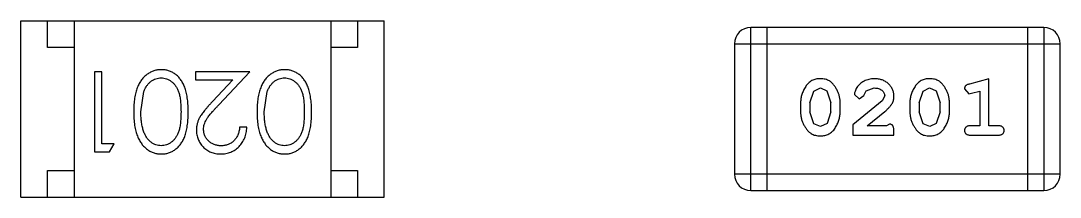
# Model space of a CAD drawing. Header units: inches. Extents: x -13 to 240, y -18 to 126.
# Drawn here: x 179.137 to 181.081, y 37.101 to 37.431 of the extents above; entities that cross this region are included whole.
import ezdxf

# ---------------------------------------------------------------- set-up
doc = ezdxf.new("R2010")
doc.units = ezdxf.units.IN
doc.header["$LTSCALE"] = 1.21
doc.header["$MEASUREMENT"] = 0
doc.layers.get('0').update_dxf_attribs({"linetype": 'CONTINUOUS'})

msp = doc.modelspace()

# ---------------------------------------------------------------- linework, layer by layer
at = {"color": 7, "linetype": 'Continuous'}
for p, q in [((179.1366, 37.1014), (179.1366, 37.4314)), ((179.1366, 37.4314), (179.8166, 37.4314)), ((179.1866, 37.3814), (179.1866, 37.4314)), ((179.2366, 37.4314), (179.2366, 37.1014)), ((179.7166, 37.4314), (179.7166, 37.1014)), ((179.7666, 37.4314), (179.7666, 37.3814)), ((179.8166, 37.1014), (179.8166, 37.4314)), ((180.5023, 37.114), (180.5023, 37.4188)), ((181.0509, 37.4188), (180.5023, 37.4188)), ((180.5328, 37.114), (180.5328, 37.4188)), ((181.0204, 37.4188), (181.0204, 37.114)), ((181.0509, 37.4188), (181.0509, 37.114)), ((179.2366, 37.3814), (179.1866, 37.3814)), ((179.7666, 37.3814), (179.7166, 37.3814)), ((180.4718, 37.3884), (180.4718, 37.1445)), ((180.4718, 37.3884), (181.0814, 37.3884)), ((181.0814, 37.1445), (181.0814, 37.3884)), ((179.2748, 37.3362), (179.2748, 37.1862)), ((179.2883, 37.3362), (179.2748, 37.3362)), ((179.2883, 37.2015), (179.2883, 37.3362)), ((179.4633, 37.3362), (179.4633, 37.3208)), ((179.5652, 37.3362), (179.4633, 37.3362)), ((179.4633, 37.3208), (179.5331, 37.3208)), ((179.5331, 37.3208), (179.4956, 37.2807)), ((179.507, 37.2741), (179.5652, 37.3362)), ((180.9481, 37.3231), (180.9115, 37.3132)), ((180.9481, 37.235), (180.9481, 37.3231)), ((180.6202, 37.3), (180.6326, 37.3058)), ((180.6326, 37.3058), (180.6447, 37.3005)), ((180.6447, 37.3005), (180.6523, 37.2782)), ((180.7186, 37.3004), (180.7335, 37.3058)), ((180.8248, 37.3), (180.8371, 37.3058)), ((180.8371, 37.3058), (180.8493, 37.3005)), ((180.8493, 37.3005), (180.8568, 37.2782)), ((180.9024, 37.304), (180.9103, 37.2948)), ((179.3614, 37.2612), (179.367, 37.2989)), ((179.5921, 37.2612), (179.5978, 37.2989)), ((180.613, 37.2782), (180.6202, 37.3)), ((180.7482, 37.2815), (180.6932, 37.2366)), ((180.6964, 37.2938), (180.7052, 37.2853)), ((180.7052, 37.2853), (180.7137, 37.2919)), ((180.7137, 37.2919), (180.7186, 37.3004)), ((180.753, 37.2912), (180.7482, 37.2815)), ((180.8175, 37.2782), (180.8248, 37.3)), ((180.9103, 37.2948), (180.9157, 37.2958)), ((180.9157, 37.2958), (180.9308, 37.2999)), ((180.9308, 37.2999), (180.9308, 37.235)), ((180.5957, 37.2785), (180.5957, 37.2607)), ((180.613, 37.2782), (180.613, 37.261)), ((180.6523, 37.261), (180.6523, 37.2782)), ((180.6696, 37.2607), (180.6696, 37.2785)), ((180.72, 37.235), (180.7535, 37.262)), ((180.8002, 37.2785), (180.8002, 37.2607)), ((180.8175, 37.2782), (180.8175, 37.261)), ((180.8568, 37.261), (180.8568, 37.2782)), ((180.8741, 37.2607), (180.8741, 37.2785)), ((180.6206, 37.2387), (180.613, 37.261)), ((180.6523, 37.261), (180.6451, 37.2392)), ((180.8251, 37.2387), (180.8175, 37.261)), ((180.8568, 37.261), (180.8496, 37.2392)), ((179.5594, 37.2323), (179.546, 37.2323)), ((180.6328, 37.2334), (180.6206, 37.2387)), ((180.6451, 37.2392), (180.6328, 37.2334)), ((180.6932, 37.2366), (180.6932, 37.2177)), ((180.7561, 37.235), (180.72, 37.235)), ((180.7617, 37.2381), (180.7561, 37.235)), ((180.7703, 37.2177), (180.7703, 37.2255)), ((180.8373, 37.2334), (180.8251, 37.2387)), ((180.8496, 37.2392), (180.8373, 37.2334)), ((180.9308, 37.235), (180.9135, 37.235)), ((180.9654, 37.235), (180.9481, 37.235)), ((180.6932, 37.2177), (180.7703, 37.2177)), ((180.9135, 37.2177), (180.9654, 37.2177)), ((179.2748, 37.1862), (179.3026, 37.1862)), ((179.3114, 37.2015), (179.2883, 37.2015)), ((179.3026, 37.1862), (179.3114, 37.2015)), ((179.1866, 37.1014), (179.1866, 37.1514)), ((179.1866, 37.1514), (179.2366, 37.1514)), ((179.7166, 37.1514), (179.7666, 37.1514)), ((179.7666, 37.1514), (179.7666, 37.1014)), ((181.0814, 37.1445), (180.4718, 37.1445)), ((180.5023, 37.114), (181.0509, 37.114)), ((179.1366, 37.1014), (179.8166, 37.1014))]:
    msp.add_line(p, q, dxfattribs=at)
for centre, start, end in [((180.5023, 37.3884), 90, 180), ((181.0509, 37.3884), 0, 90), ((180.5023, 37.1445), 180, 270), ((181.0509, 37.1445), 270, 0)]:
    msp.add_arc(centre, 0.0305, start, end, dxfattribs=at)
for points, knots in [([(179.3997, 37.34), (179.3985, 37.34), (179.3961, 37.34), (179.3926, 37.3395), (179.3892, 37.3389), (179.3858, 37.3379), (179.3826, 37.3367), (179.3794, 37.3353), (179.3763, 37.3335), (179.3733, 37.3315), (179.3704, 37.3293), (179.3676, 37.3267), (179.365, 37.324), (179.3626, 37.3209), (179.3604, 37.3176), (179.3583, 37.3141), (179.3564, 37.3103), (179.3546, 37.3062), (179.353, 37.3018), (179.3517, 37.2971), (179.3505, 37.292), (179.3495, 37.2865), (179.3488, 37.2807), (179.3483, 37.2745), (179.348, 37.268), (179.3479, 37.2635), (179.3479, 37.2612)], [0, 0, 0, 0, 0.033824, 0.067298, 0.10028, 0.133019, 0.165736, 0.198792, 0.232372, 0.266409, 0.301016, 0.336196, 0.371972, 0.408574, 0.446394, 0.485225, 0.525372, 0.567224, 0.611081, 0.65775, 0.70702, 0.759235, 0.814484, 0.873227, 0.934937, 1, 1, 1, 1]), ([(179.4498, 37.2612), (179.4498, 37.2636), (179.4498, 37.2682), (179.4495, 37.275), (179.449, 37.2814), (179.4483, 37.2873), (179.4474, 37.2928), (179.4463, 37.298), (179.445, 37.3027), (179.4435, 37.307), (179.4418, 37.311), (179.4399, 37.3148), (179.4379, 37.3182), (179.4357, 37.3214), (179.4334, 37.3244), (179.431, 37.3271), (179.4283, 37.3296), (179.4255, 37.3318), (179.4226, 37.3337), (179.4196, 37.3354), (179.4165, 37.3368), (179.4133, 37.338), (179.41, 37.3389), (179.4067, 37.3395), (179.4032, 37.34), (179.4009, 37.34), (179.3997, 37.34)], [0, 0, 0, 0, 0.068113, 0.132564, 0.193427, 0.250218, 0.303569, 0.353576, 0.400235, 0.443586, 0.484619, 0.524292, 0.56238, 0.599049, 0.63494, 0.669782, 0.704009, 0.737842, 0.771098, 0.803896, 0.836415, 0.868639, 0.900715, 0.933378, 0.966213, 1, 1, 1, 1]), ([(179.6305, 37.34), (179.6293, 37.34), (179.6269, 37.34), (179.6234, 37.3395), (179.6199, 37.3389), (179.6166, 37.3379), (179.6133, 37.3367), (179.6101, 37.3353), (179.607, 37.3335), (179.604, 37.3315), (179.6011, 37.3293), (179.5984, 37.3267), (179.5958, 37.324), (179.5934, 37.3209), (179.5911, 37.3176), (179.5891, 37.3141), (179.5871, 37.3103), (179.5854, 37.3062), (179.5838, 37.3018), (179.5824, 37.2971), (179.5813, 37.292), (179.5803, 37.2865), (179.5796, 37.2807), (179.579, 37.2745), (179.5788, 37.268), (179.5787, 37.2635), (179.5787, 37.2612)], [0, 0, 0, 0, 0.033824, 0.067298, 0.10028, 0.133019, 0.165736, 0.198792, 0.232372, 0.266409, 0.301016, 0.336196, 0.371972, 0.408574, 0.446394, 0.485225, 0.525372, 0.567224, 0.611081, 0.65775, 0.70702, 0.759235, 0.814484, 0.873227, 0.934937, 1, 1, 1, 1]), ([(179.6806, 37.2612), (179.6806, 37.2636), (179.6806, 37.2682), (179.6803, 37.275), (179.6798, 37.2814), (179.679, 37.2873), (179.6781, 37.2928), (179.6771, 37.298), (179.6758, 37.3027), (179.6742, 37.307), (179.6725, 37.311), (179.6707, 37.3148), (179.6687, 37.3182), (179.6665, 37.3214), (179.6642, 37.3244), (179.6617, 37.3271), (179.6591, 37.3296), (179.6563, 37.3318), (179.6534, 37.3337), (179.6503, 37.3354), (179.6473, 37.3368), (179.644, 37.338), (179.6408, 37.3389), (179.6374, 37.3395), (179.634, 37.34), (179.6316, 37.34), (179.6305, 37.34)], [0, 0, 0, 0, 0.068113, 0.132564, 0.193427, 0.250218, 0.303569, 0.353576, 0.400235, 0.443586, 0.484619, 0.524292, 0.56238, 0.599049, 0.63494, 0.669782, 0.704009, 0.737842, 0.771098, 0.803896, 0.836415, 0.868639, 0.900715, 0.933378, 0.966213, 1, 1, 1, 1]), ([(179.367, 37.2989), (179.3674, 37.2999), (179.3682, 37.302), (179.3695, 37.3049), (179.371, 37.3076), (179.3726, 37.3101), (179.3743, 37.3125), (179.3762, 37.3146), (179.3782, 37.3165), (179.381, 37.3188), (179.3847, 37.3211), (179.3894, 37.3231), (179.3943, 37.3244), (179.3976, 37.3246), (179.3992, 37.3246)], [0, 0, 0, 0, 0.075949, 0.148549, 0.218996, 0.286119, 0.351826, 0.416074, 0.478265, 0.540325, 0.660405, 0.774606, 0.887187, 1, 1, 1, 1]), ([(179.3992, 37.3246), (179.4009, 37.3245), (179.4042, 37.3244), (179.4091, 37.3231), (179.4138, 37.321), (179.4176, 37.3186), (179.4204, 37.3163), (179.4225, 37.3144), (179.4244, 37.3122), (179.4261, 37.3099), (179.4278, 37.3074), (179.4292, 37.3047), (179.4306, 37.3018), (179.4318, 37.2987), (179.4329, 37.2953), (179.4339, 37.2915), (179.4346, 37.2874), (179.4353, 37.2829), (179.4357, 37.278), (179.4361, 37.2727), (179.4364, 37.2671), (179.4364, 37.2632), (179.4364, 37.2612)], [0, 0, 0, 0, 0.060034, 0.120278, 0.182348, 0.247919, 0.281641, 0.315701, 0.350322, 0.385703, 0.421819, 0.459196, 0.497866, 0.538301, 0.58121, 0.628183, 0.679403, 0.734699, 0.794074, 0.858416, 0.927049, 1, 1, 1, 1]), ([(179.5978, 37.2989), (179.5982, 37.2999), (179.599, 37.302), (179.6003, 37.3049), (179.6018, 37.3076), (179.6034, 37.3101), (179.6051, 37.3125), (179.607, 37.3146), (179.609, 37.3165), (179.6118, 37.3188), (179.6155, 37.3211), (179.6202, 37.3231), (179.625, 37.3244), (179.6283, 37.3246), (179.63, 37.3246)], [0, 0, 0, 0, 0.075949, 0.148549, 0.218996, 0.286119, 0.351826, 0.416074, 0.478265, 0.540325, 0.660405, 0.774606, 0.887187, 1, 1, 1, 1]), ([(179.63, 37.3246), (179.6317, 37.3245), (179.635, 37.3244), (179.6398, 37.3231), (179.6446, 37.321), (179.6483, 37.3186), (179.6512, 37.3163), (179.6532, 37.3144), (179.6551, 37.3122), (179.6569, 37.3099), (179.6585, 37.3074), (179.66, 37.3047), (179.6614, 37.3018), (179.6626, 37.2987), (179.6637, 37.2953), (179.6646, 37.2915), (179.6654, 37.2874), (179.6661, 37.2829), (179.6665, 37.278), (179.6669, 37.2727), (179.6671, 37.2671), (179.6671, 37.2632), (179.6671, 37.2612)], [0, 0, 0, 0, 0.060034, 0.120278, 0.182348, 0.247919, 0.281641, 0.315701, 0.350322, 0.385703, 0.421819, 0.459196, 0.497866, 0.538301, 0.58121, 0.628183, 0.679403, 0.734699, 0.794074, 0.858416, 0.927049, 1, 1, 1, 1]), ([(180.6325, 37.3231), (180.631, 37.323), (180.6282, 37.323), (180.6242, 37.3223), (180.6203, 37.3211), (180.6167, 37.3196), (180.6134, 37.3175), (180.6104, 37.315), (180.6076, 37.312), (180.6051, 37.3086), (180.6029, 37.305), (180.601, 37.3013), (180.5994, 37.2976), (180.598, 37.2939), (180.597, 37.2901), (180.5962, 37.2862), (180.5958, 37.2824), (180.5957, 37.2798), (180.5957, 37.2785)], [0, 0, 0, 0, 0.06692, 0.130834, 0.19258, 0.252759, 0.312631, 0.373411, 0.436359, 0.501894, 0.568244, 0.632472, 0.69556, 0.757163, 0.818592, 0.878885, 0.939235, 1, 1, 1, 1]), ([(180.6696, 37.2785), (180.6696, 37.2795), (180.6696, 37.2817), (180.6693, 37.2849), (180.6687, 37.288), (180.6681, 37.2911), (180.6671, 37.2942), (180.666, 37.2972), (180.6647, 37.3001), (180.6632, 37.303), (180.6616, 37.3057), (180.66, 37.3083), (180.6583, 37.3106), (180.6567, 37.3127), (180.655, 37.3146), (180.6533, 37.3162), (180.6515, 37.3177), (180.6492, 37.3192), (180.646, 37.3208), (180.6418, 37.3221), (180.6373, 37.3229), (180.6341, 37.323), (180.6325, 37.3231)], [0, 0, 0, 0, 0.049855, 0.099516, 0.148482, 0.19758, 0.246804, 0.296268, 0.346517, 0.397047, 0.446826, 0.49336, 0.537801, 0.579207, 0.617974, 0.654833, 0.689171, 0.722088, 0.786392, 0.853518, 0.924186, 1, 1, 1, 1]), ([(180.7336, 37.3231), (180.7319, 37.323), (180.7286, 37.3229), (180.7236, 37.322), (180.7189, 37.3206), (180.7144, 37.3186), (180.7103, 37.3162), (180.7066, 37.3133), (180.7035, 37.3101), (180.7009, 37.3065), (180.699, 37.3029), (180.6975, 37.2996), (180.6966, 37.2966), (180.6964, 37.2947), (180.6964, 37.2938)], [0, 0, 0, 0, 0.098286, 0.193983, 0.289056, 0.384352, 0.477435, 0.566197, 0.652355, 0.737986, 0.818188, 0.887401, 0.94802, 1, 1, 1, 1]), ([(180.7703, 37.2903), (180.7703, 37.2914), (180.7702, 37.2936), (180.7697, 37.2969), (180.7689, 37.3), (180.7678, 37.3029), (180.7663, 37.3058), (180.7645, 37.3085), (180.7624, 37.3111), (180.76, 37.3135), (180.7574, 37.3158), (180.7545, 37.3177), (180.7515, 37.3194), (180.7483, 37.3208), (180.7449, 37.3218), (180.7413, 37.3226), (180.7375, 37.323), (180.7349, 37.3231), (180.7336, 37.3231)], [0, 0, 0, 0, 0.060981, 0.120256, 0.178148, 0.236115, 0.293993, 0.352864, 0.413358, 0.476056, 0.539296, 0.602396, 0.665116, 0.728325, 0.792919, 0.859317, 0.928302, 1, 1, 1, 1]), ([(180.837, 37.3231), (180.8356, 37.323), (180.8327, 37.323), (180.8287, 37.3223), (180.8248, 37.3211), (180.8212, 37.3196), (180.818, 37.3175), (180.8149, 37.315), (180.8121, 37.312), (180.8097, 37.3086), (180.8075, 37.305), (180.8055, 37.3013), (180.8039, 37.2976), (180.8025, 37.2939), (180.8015, 37.2901), (180.8007, 37.2862), (180.8003, 37.2824), (180.8002, 37.2798), (180.8002, 37.2785)], [0, 0, 0, 0, 0.06692, 0.130834, 0.19258, 0.252759, 0.312631, 0.373411, 0.436359, 0.501894, 0.568244, 0.632472, 0.69556, 0.757163, 0.818592, 0.878885, 0.939235, 1, 1, 1, 1]), ([(180.8741, 37.2785), (180.8741, 37.2795), (180.8741, 37.2817), (180.8738, 37.2849), (180.8732, 37.288), (180.8726, 37.2911), (180.8717, 37.2942), (180.8705, 37.2972), (180.8692, 37.3001), (180.8677, 37.303), (180.8661, 37.3057), (180.8645, 37.3083), (180.8629, 37.3106), (180.8612, 37.3127), (180.8595, 37.3146), (180.8578, 37.3162), (180.856, 37.3177), (180.8537, 37.3192), (180.8505, 37.3208), (180.8463, 37.3221), (180.8418, 37.3229), (180.8386, 37.323), (180.837, 37.3231)], [0, 0, 0, 0, 0.049855, 0.099516, 0.148482, 0.19758, 0.246804, 0.296268, 0.346517, 0.397047, 0.446826, 0.49336, 0.537801, 0.579207, 0.617974, 0.654833, 0.689171, 0.722088, 0.786392, 0.853518, 0.924186, 1, 1, 1, 1]), ([(180.7335, 37.3058), (180.7349, 37.3057), (180.7376, 37.3056), (180.7414, 37.3048), (180.7448, 37.3034), (180.7477, 37.3015), (180.75, 37.2992), (180.7518, 37.2968), (180.7528, 37.2941), (180.7529, 37.2922), (180.753, 37.2912)], [0, 0, 0, 0, 0.156344, 0.299348, 0.4327, 0.561, 0.682299, 0.791883, 0.89611, 1, 1, 1, 1]), ([(180.9115, 37.3132), (180.9106, 37.3129), (180.9091, 37.3125), (180.907, 37.3116), (180.9054, 37.3107), (180.9042, 37.3097), (180.9034, 37.3085), (180.9028, 37.3072), (180.9025, 37.3057), (180.9025, 37.3046), (180.9024, 37.304)], [0, 0, 0, 0, 0.187321, 0.344927, 0.475328, 0.579604, 0.674244, 0.773631, 0.882025, 1, 1, 1, 1]), ([(180.7535, 37.262), (180.7544, 37.2628), (180.7561, 37.2643), (180.7585, 37.2665), (180.7606, 37.2686), (180.7625, 37.2706), (180.7641, 37.2725), (180.7654, 37.2742), (180.7666, 37.2759), (180.7677, 37.2779), (180.7687, 37.2805), (180.7697, 37.2837), (180.7702, 37.2869), (180.7703, 37.2892), (180.7703, 37.2903)], [0, 0, 0, 0, 0.103002, 0.197728, 0.285279, 0.365235, 0.437224, 0.502446, 0.560545, 0.611446, 0.707576, 0.80349, 0.900532, 1, 1, 1, 1]), ([(179.4956, 37.2807), (179.4941, 37.2792), (179.4914, 37.2762), (179.4874, 37.2719), (179.4839, 37.2677), (179.4807, 37.2639), (179.4778, 37.2602), (179.4753, 37.2568), (179.4732, 37.2537), (179.4709, 37.2499), (179.4686, 37.2451), (179.4667, 37.2392), (179.4654, 37.2331), (179.4653, 37.229), (179.4652, 37.2269)], [0, 0, 0, 0, 0.09953, 0.192079, 0.277712, 0.357454, 0.429648, 0.495771, 0.555538, 0.608657, 0.707578, 0.804328, 0.901298, 1, 1, 1, 1]), ([(179.4787, 37.2281), (179.4787, 37.2297), (179.4789, 37.233), (179.4799, 37.2378), (179.4816, 37.2424), (179.4836, 37.2462), (179.4856, 37.2493), (179.4875, 37.252), (179.4899, 37.255), (179.4925, 37.2582), (179.4956, 37.2618), (179.4991, 37.2656), (179.5029, 37.2698), (179.5056, 37.2726), (179.507, 37.2741)], [0, 0, 0, 0, 0.088014, 0.174976, 0.2638, 0.355443, 0.406413, 0.465519, 0.533076, 0.609353, 0.693899, 0.787171, 0.889197, 1, 1, 1, 1]), ([(179.3479, 37.2612), (179.3479, 37.2589), (179.348, 37.2544), (179.3483, 37.2479), (179.3488, 37.2417), (179.3496, 37.2358), (179.3505, 37.2303), (179.3517, 37.2252), (179.3531, 37.2205), (179.3547, 37.216), (179.3565, 37.212), (179.3584, 37.2081), (179.3605, 37.2046), (179.3628, 37.2013), (179.3652, 37.1982), (179.3678, 37.1955), (179.3705, 37.1929), (179.3734, 37.1907), (179.3763, 37.1887), (179.3794, 37.187), (179.3826, 37.1855), (179.3859, 37.1844), (179.3892, 37.1834), (179.3926, 37.1828), (179.3961, 37.1824), (179.3985, 37.1823), (179.3997, 37.1823)], [0, 0, 0, 0, 0.065278, 0.127205, 0.186168, 0.241675, 0.294115, 0.343609, 0.390387, 0.434463, 0.476646, 0.517002, 0.555936, 0.593716, 0.630057, 0.665601, 0.700745, 0.734917, 0.768681, 0.802087, 0.834849, 0.867433, 0.900138, 0.932806, 0.966212, 1, 1, 1, 1]), ([(179.3992, 37.1977), (179.3976, 37.1978), (179.3943, 37.198), (179.3895, 37.1992), (179.3848, 37.2013), (179.381, 37.2037), (179.3782, 37.206), (179.3761, 37.208), (179.3742, 37.2102), (179.3724, 37.2127), (179.3707, 37.2154), (179.3691, 37.2183), (179.3677, 37.2215), (179.3664, 37.2249), (179.3652, 37.2286), (179.3641, 37.2325), (179.3633, 37.2367), (179.3626, 37.2411), (179.3621, 37.2458), (179.3616, 37.2507), (179.3614, 37.2558), (179.3614, 37.2594), (179.3614, 37.2612)], [0, 0, 0, 0, 0.059689, 0.119507, 0.181075, 0.246162, 0.279894, 0.314468, 0.350403, 0.387474, 0.426147, 0.466624, 0.508745, 0.553328, 0.600058, 0.649177, 0.700552, 0.754894, 0.811825, 0.871514, 0.934319, 1, 1, 1, 1]), ([(179.4364, 37.2612), (179.4364, 37.2592), (179.4364, 37.2552), (179.4361, 37.2496), (179.4358, 37.2443), (179.4352, 37.2394), (179.4346, 37.2349), (179.4338, 37.2307), (179.4329, 37.227), (179.4318, 37.2236), (179.4306, 37.2205), (179.4292, 37.2175), (179.4277, 37.2148), (179.4261, 37.2123), (179.4243, 37.21), (179.4224, 37.2079), (179.4204, 37.2059), (179.4176, 37.2037), (179.4138, 37.2013), (179.4091, 37.1992), (179.4042, 37.198), (179.4009, 37.1978), (179.3992, 37.1977)], [0, 0, 0, 0, 0.073302, 0.142286, 0.206253, 0.266017, 0.321612, 0.372532, 0.419497, 0.462398, 0.502825, 0.541489, 0.579034, 0.615143, 0.650298, 0.684912, 0.718701, 0.752189, 0.817245, 0.879117, 0.939613, 1, 1, 1, 1]), ([(179.3997, 37.1823), (179.4009, 37.1823), (179.4032, 37.1824), (179.4067, 37.1828), (179.41, 37.1834), (179.4133, 37.1844), (179.4165, 37.1855), (179.4196, 37.187), (179.4227, 37.1887), (179.4256, 37.1907), (179.4284, 37.1929), (179.4311, 37.1953), (179.4336, 37.1981), (179.4359, 37.201), (179.438, 37.2042), (179.4401, 37.2077), (179.4419, 37.2114), (179.4436, 37.2153), (179.445, 37.2196), (179.4463, 37.2243), (179.4474, 37.2295), (179.4483, 37.235), (179.449, 37.241), (179.4495, 37.2473), (179.4498, 37.2541), (179.4498, 37.2588), (179.4498, 37.2612)], [0, 0, 0, 0, 0.033742, 0.066533, 0.099153, 0.13154, 0.164087, 0.196563, 0.229707, 0.263315, 0.297504, 0.331686, 0.366482, 0.4021, 0.438958, 0.476748, 0.515985, 0.556589, 0.599519, 0.645765, 0.695487, 0.748721, 0.805687, 0.866754, 0.931405, 1, 1, 1, 1]), ([(179.5787, 37.2612), (179.5787, 37.2589), (179.5788, 37.2544), (179.579, 37.2479), (179.5796, 37.2417), (179.5803, 37.2358), (179.5813, 37.2303), (179.5824, 37.2252), (179.5839, 37.2205), (179.5854, 37.216), (179.5873, 37.212), (179.5892, 37.2081), (179.5913, 37.2046), (179.5935, 37.2013), (179.596, 37.1982), (179.5985, 37.1955), (179.6012, 37.1929), (179.6041, 37.1907), (179.6071, 37.1887), (179.6102, 37.187), (179.6134, 37.1855), (179.6166, 37.1844), (179.62, 37.1834), (179.6234, 37.1828), (179.6269, 37.1824), (179.6293, 37.1823), (179.6305, 37.1823)], [0, 0, 0, 0, 0.065278, 0.127205, 0.186168, 0.241675, 0.294115, 0.343609, 0.390387, 0.434463, 0.476646, 0.517002, 0.555936, 0.593716, 0.630057, 0.665601, 0.700745, 0.734917, 0.768681, 0.802087, 0.834849, 0.867433, 0.900138, 0.932806, 0.966212, 1, 1, 1, 1]), ([(179.63, 37.1977), (179.6284, 37.1978), (179.6251, 37.198), (179.6202, 37.1992), (179.6156, 37.2013), (179.6118, 37.2037), (179.6089, 37.206), (179.6069, 37.208), (179.6049, 37.2102), (179.6031, 37.2127), (179.6015, 37.2154), (179.5999, 37.2183), (179.5985, 37.2215), (179.5971, 37.2249), (179.596, 37.2286), (179.5949, 37.2325), (179.5941, 37.2367), (179.5933, 37.2411), (179.5928, 37.2458), (179.5924, 37.2507), (179.5922, 37.2558), (179.5922, 37.2594), (179.5921, 37.2612)], [0, 0, 0, 0, 0.059689, 0.119507, 0.181075, 0.246162, 0.279894, 0.314468, 0.350403, 0.387474, 0.426147, 0.466624, 0.508745, 0.553328, 0.600058, 0.649177, 0.700552, 0.754894, 0.811825, 0.871514, 0.934319, 1, 1, 1, 1]), ([(179.6671, 37.2612), (179.6671, 37.2592), (179.6671, 37.2552), (179.6669, 37.2496), (179.6665, 37.2443), (179.666, 37.2394), (179.6654, 37.2349), (179.6646, 37.2307), (179.6637, 37.227), (179.6626, 37.2236), (179.6613, 37.2205), (179.66, 37.2175), (179.6585, 37.2148), (179.6568, 37.2123), (179.6551, 37.21), (179.6532, 37.2079), (179.6512, 37.2059), (179.6483, 37.2037), (179.6446, 37.2013), (179.6399, 37.1992), (179.635, 37.198), (179.6317, 37.1978), (179.63, 37.1977)], [0, 0, 0, 0, 0.073302, 0.142286, 0.206253, 0.266017, 0.321612, 0.372532, 0.419497, 0.462398, 0.502825, 0.541489, 0.579034, 0.615143, 0.650298, 0.684912, 0.718701, 0.752189, 0.817245, 0.879117, 0.939613, 1, 1, 1, 1]), ([(179.6305, 37.1823), (179.6316, 37.1823), (179.634, 37.1824), (179.6374, 37.1828), (179.6408, 37.1834), (179.6441, 37.1844), (179.6473, 37.1855), (179.6504, 37.187), (179.6534, 37.1887), (179.6564, 37.1907), (179.6592, 37.1929), (179.6619, 37.1953), (179.6643, 37.1981), (179.6667, 37.201), (179.6688, 37.2042), (179.6708, 37.2077), (179.6727, 37.2114), (179.6743, 37.2153), (179.6758, 37.2196), (179.6771, 37.2243), (179.6782, 37.2295), (179.6791, 37.235), (179.6798, 37.241), (179.6803, 37.2473), (179.6806, 37.2541), (179.6806, 37.2588), (179.6806, 37.2612)], [0, 0, 0, 0, 0.033742, 0.066533, 0.099153, 0.13154, 0.164087, 0.196563, 0.229707, 0.263315, 0.297504, 0.331686, 0.366482, 0.4021, 0.438958, 0.476748, 0.515985, 0.556589, 0.599519, 0.645765, 0.695487, 0.748721, 0.805687, 0.866754, 0.931405, 1, 1, 1, 1]), ([(180.5957, 37.2607), (180.5957, 37.2596), (180.5957, 37.2575), (180.596, 37.2543), (180.5965, 37.2512), (180.5972, 37.2481), (180.5981, 37.2451), (180.5992, 37.2421), (180.6005, 37.2391), (180.602, 37.2362), (180.6035, 37.2335), (180.6052, 37.231), (180.6068, 37.2287), (180.6085, 37.2265), (180.6102, 37.2247), (180.6119, 37.223), (180.6136, 37.2216), (180.616, 37.22), (180.6191, 37.2184), (180.6233, 37.2171), (180.6279, 37.2162), (180.6311, 37.2162), (180.6327, 37.2161)], [0, 0, 0, 0, 0.049886, 0.09882, 0.148132, 0.19689, 0.246038, 0.295176, 0.345305, 0.395692, 0.445312, 0.491875, 0.535813, 0.577009, 0.616081, 0.652689, 0.687585, 0.720206, 0.785062, 0.85223, 0.923759, 1, 1, 1, 1]), ([(180.6327, 37.2161), (180.6342, 37.2161), (180.637, 37.2162), (180.6411, 37.2169), (180.6449, 37.218), (180.6485, 37.2196), (180.6518, 37.2217), (180.6549, 37.2242), (180.6577, 37.2271), (180.6601, 37.2305), (180.6623, 37.2341), (180.6643, 37.2378), (180.6659, 37.2415), (180.6673, 37.2453), (180.6683, 37.2491), (180.6691, 37.2529), (180.6695, 37.2568), (180.6696, 37.2594), (180.6696, 37.2607)], [0, 0, 0, 0, 0.067217, 0.131051, 0.19272, 0.252824, 0.312745, 0.373449, 0.436041, 0.501494, 0.567761, 0.632087, 0.695096, 0.757109, 0.817993, 0.878657, 0.939311, 1, 1, 1, 1]), ([(180.8002, 37.2607), (180.8002, 37.2596), (180.8002, 37.2575), (180.8006, 37.2543), (180.801, 37.2512), (180.8017, 37.2481), (180.8026, 37.2451), (180.8037, 37.2421), (180.805, 37.2391), (180.8065, 37.2362), (180.8081, 37.2335), (180.8097, 37.231), (180.8113, 37.2287), (180.813, 37.2265), (180.8147, 37.2247), (180.8164, 37.223), (180.8181, 37.2216), (180.8205, 37.22), (180.8236, 37.2184), (180.8278, 37.2171), (180.8324, 37.2162), (180.8356, 37.2162), (180.8372, 37.2161)], [0, 0, 0, 0, 0.049886, 0.09882, 0.148132, 0.19689, 0.246038, 0.295176, 0.345305, 0.395692, 0.445312, 0.491875, 0.535813, 0.577009, 0.616081, 0.652689, 0.687585, 0.720206, 0.785062, 0.85223, 0.923759, 1, 1, 1, 1]), ([(180.8372, 37.2161), (180.8387, 37.2161), (180.8415, 37.2162), (180.8456, 37.2169), (180.8494, 37.218), (180.853, 37.2196), (180.8563, 37.2217), (180.8594, 37.2242), (180.8622, 37.2271), (180.8646, 37.2305), (180.8668, 37.2341), (180.8688, 37.2378), (180.8704, 37.2415), (180.8718, 37.2453), (180.8728, 37.2491), (180.8736, 37.2529), (180.874, 37.2568), (180.8741, 37.2594), (180.8741, 37.2607)], [0, 0, 0, 0, 0.067217, 0.131051, 0.19272, 0.252824, 0.312745, 0.373449, 0.436041, 0.501494, 0.567761, 0.632087, 0.695096, 0.757109, 0.817993, 0.878657, 0.939311, 1, 1, 1, 1]), ([(179.4652, 37.2269), (179.4653, 37.2254), (179.4653, 37.2225), (179.4659, 37.2182), (179.4669, 37.214), (179.4683, 37.21), (179.4701, 37.2062), (179.4722, 37.2025), (179.4748, 37.1989), (179.4777, 37.1956), (179.4809, 37.1924), (179.4845, 37.1898), (179.4882, 37.1874), (179.4922, 37.1855), (179.4964, 37.1841), (179.5009, 37.1831), (179.5057, 37.1824), (179.5089, 37.1824), (179.5105, 37.1823)], [0, 0, 0, 0, 0.06271, 0.123347, 0.183401, 0.242828, 0.302097, 0.36242, 0.423725, 0.487032, 0.550491, 0.612709, 0.674265, 0.73617, 0.799211, 0.863483, 0.930525, 1, 1, 1, 1]), ([(179.5112, 37.1977), (179.5101, 37.1977), (179.5079, 37.1978), (179.5047, 37.1982), (179.5016, 37.1989), (179.4986, 37.1999), (179.4958, 37.2012), (179.4931, 37.2027), (179.4905, 37.2046), (179.4881, 37.2066), (179.4859, 37.2089), (179.484, 37.2114), (179.4823, 37.2139), (179.481, 37.2165), (179.4799, 37.2193), (179.4792, 37.2221), (179.4788, 37.2251), (179.4787, 37.2271), (179.4787, 37.2281)], [0, 0, 0, 0, 0.068027, 0.133505, 0.19695, 0.26027, 0.322741, 0.384982, 0.448465, 0.513424, 0.578224, 0.640011, 0.700094, 0.760067, 0.819012, 0.877878, 0.938035, 1, 1, 1, 1]), ([(179.5105, 37.1823), (179.5122, 37.1824), (179.5155, 37.1824), (179.5203, 37.1831), (179.525, 37.1842), (179.5294, 37.1857), (179.5336, 37.1878), (179.5376, 37.1902), (179.5414, 37.193), (179.545, 37.1963), (179.5483, 37.1999), (179.5511, 37.2038), (179.5536, 37.208), (179.5556, 37.2124), (179.5572, 37.217), (179.5584, 37.2219), (179.5592, 37.227), (179.5594, 37.2305), (179.5594, 37.2323)], [0, 0, 0, 0, 0.06445, 0.126725, 0.187421, 0.247417, 0.306749, 0.366595, 0.427749, 0.490235, 0.553031, 0.614805, 0.676505, 0.738096, 0.801021, 0.864897, 0.931209, 1, 1, 1, 1]), ([(179.546, 37.2323), (179.5459, 37.231), (179.5456, 37.2284), (179.5449, 37.2246), (179.5439, 37.221), (179.5427, 37.2177), (179.5412, 37.2146), (179.5394, 37.2118), (179.5374, 37.2091), (179.5352, 37.2068), (179.5327, 37.2046), (179.5301, 37.2028), (179.5273, 37.2012), (179.5244, 37.1999), (179.5213, 37.1989), (179.5181, 37.1982), (179.5147, 37.1978), (179.5124, 37.1977), (179.5112, 37.1977)], [0, 0, 0, 0, 0.073648, 0.143686, 0.210962, 0.275557, 0.338064, 0.399311, 0.4594, 0.51934, 0.579024, 0.637809, 0.695959, 0.754122, 0.813113, 0.873453, 0.935561, 1, 1, 1, 1]), ([(180.7703, 37.2255), (180.7703, 37.2266), (180.7702, 37.2286), (180.7698, 37.2313), (180.7691, 37.2335), (180.7681, 37.2353), (180.7668, 37.2366), (180.7652, 37.2375), (180.7635, 37.2381), (180.7623, 37.2381), (180.7617, 37.2381)], [0, 0, 0, 0, 0.1844, 0.34094, 0.473574, 0.586824, 0.690029, 0.789175, 0.890445, 1, 1, 1, 1]), ([(180.9135, 37.235), (180.9126, 37.235), (180.9109, 37.2349), (180.9086, 37.2345), (180.9066, 37.2337), (180.905, 37.2326), (180.9039, 37.2313), (180.903, 37.2298), (180.9025, 37.2281), (180.9025, 37.2269), (180.9024, 37.2263)], [0, 0, 0, 0, 0.169102, 0.317658, 0.446239, 0.563118, 0.671828, 0.776546, 0.884858, 1, 1, 1, 1]), ([(180.9024, 37.2263), (180.9025, 37.2257), (180.9025, 37.2245), (180.9031, 37.2229), (180.9039, 37.2213), (180.905, 37.22), (180.9066, 37.2189), (180.9086, 37.2182), (180.9109, 37.2177), (180.9126, 37.2177), (180.9135, 37.2177)], [0, 0, 0, 0, 0.115051, 0.223278, 0.329269, 0.437893, 0.554681, 0.682591, 0.83103, 1, 1, 1, 1]), ([(180.9764, 37.2263), (180.9764, 37.2269), (180.9763, 37.2281), (180.9758, 37.2298), (180.9749, 37.2313), (180.9738, 37.2326), (180.9722, 37.2337), (180.9703, 37.2345), (180.968, 37.2349), (180.9663, 37.235), (180.9654, 37.235)], [0, 0, 0, 0, 0.11517, 0.223509, 0.328254, 0.438012, 0.553651, 0.682263, 0.830856, 1, 1, 1, 1]), ([(180.9654, 37.2177), (180.9663, 37.2177), (180.968, 37.2177), (180.9703, 37.2182), (180.9722, 37.2189), (180.9738, 37.22), (180.975, 37.2213), (180.9758, 37.2229), (180.9763, 37.2245), (180.9764, 37.2257), (180.9764, 37.2263)], [0, 0, 0, 0, 0.169012, 0.317488, 0.445429, 0.560977, 0.67065, 0.776666, 0.88492, 1, 1, 1, 1])]:
    msp.add_open_spline(points, degree=3, knots=knots, dxfattribs=at)

doc.saveas('drawing.dxf')
